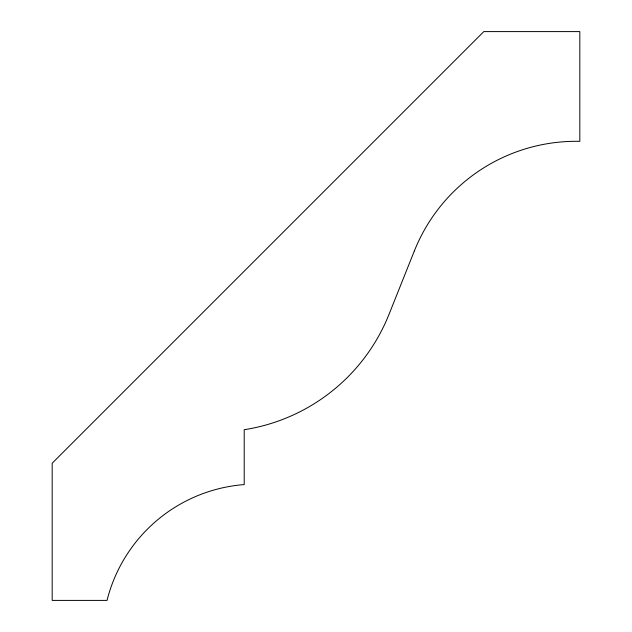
<?xml version="1.0" encoding="UTF-8"?>
<svg xmlns="http://www.w3.org/2000/svg" width="632" height="632" viewBox="0 0 632 632"><rect width="100%" height="100%" fill="white"/><g stroke="black" fill="none" stroke-linecap="round" stroke-linejoin="round"><path stroke-width="0.95" d="M414.371 250.896L388.988 314.428A186.827 186.827 0 0 1 244.213 429.705L244.213 484.578A153.71 153.71 0 0 0 107.045 600.4L52.179 600.4L52.179 463.224L483.804 31.6L579.821 31.6L579.821 141.339A174.25 174.25 0 0 0 414.371 250.896"/></g></svg>
